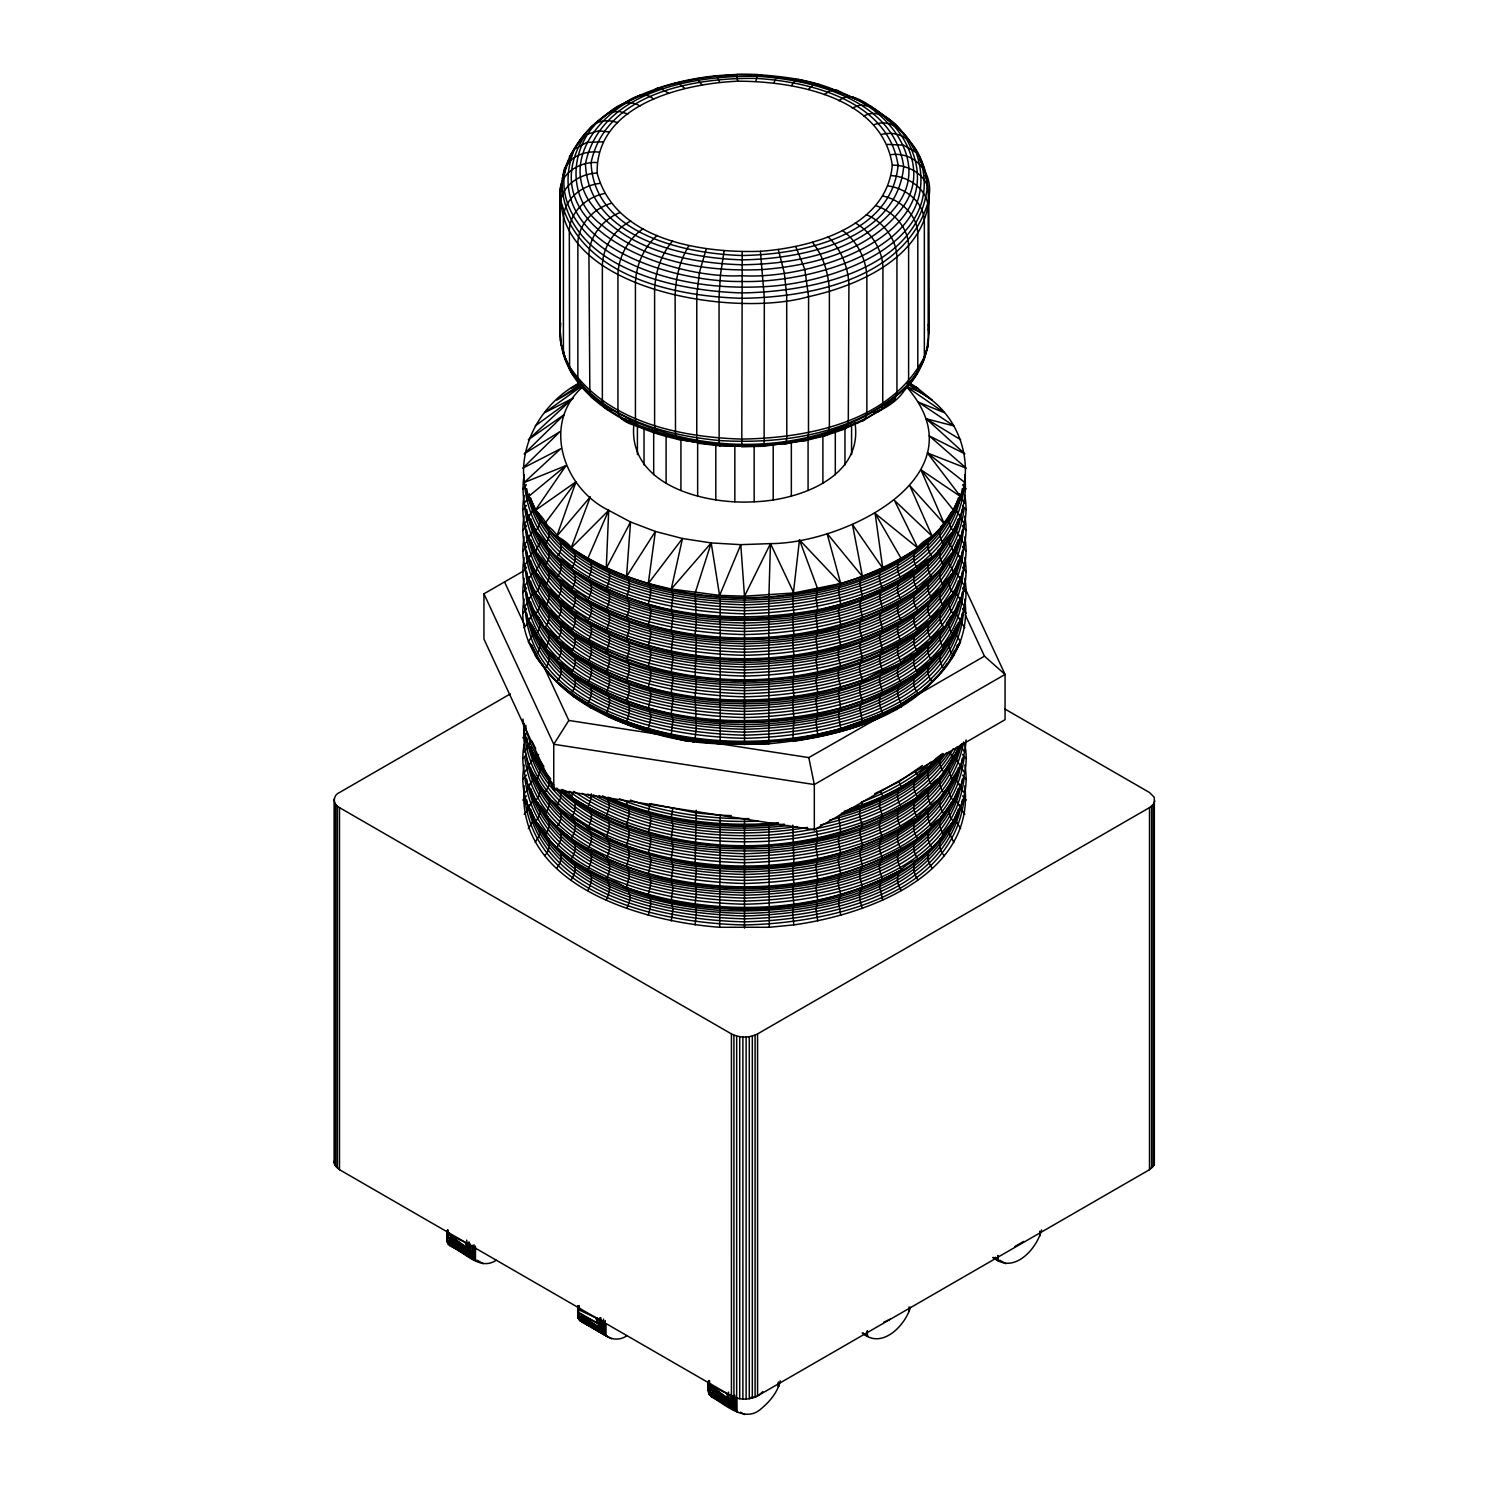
<?xml version="1.0" encoding="UTF-8"?>
<svg xmlns="http://www.w3.org/2000/svg" width="1489" height="1489" viewBox="0 0 1489 1489"><rect width="100%" height="100%" fill="white"/><g stroke="black" fill="none" stroke-linecap="round" stroke-linejoin="round"><path stroke-width="1.5" d="M1154.85 801.008L1153.193 804.581L1149.508 807.615L757.566 1033.906L757.566 1395.956C749.563 1400.144 739.437 1400.144 731.434 1395.956L339.492 1169.684L334.709 1164.901L334.15 1161.197M510.336 693.893L339.492 792.52C332.624 795.238 332.624 804.916 339.492 807.615L731.434 1033.906C739.437 1038.075 749.563 1038.075 757.566 1033.906M447.128 1231.068L447.128 1240.263L470.654 1254.315L476.257 1260.978L449.231 1245.102L447.351 1242.18L447.072 1230.789M447.519 1230.677L447.128 1240.263L470.226 1253.645L470.133 1244.395L470.133 1253.496L447.072 1239.853L447.091 1230.584M447.351 1242.18L447.37 1230.64L447.351 1242.18L471.287 1255.208L447.854 1243.241L476.257 1260.978L448.115 1243.762M472.422 1256.79L472.236 1245.251M473.483 1246.684L473.483 1258.149L447.928 1243.371L475.363 1260.197L475.363 1246.349L475.363 1260.197M577.769 1305.816L577.769 1315.606L600.793 1328.933L600.942 1319.812M604.292 1322.064L604.125 1333.586L578.104 1317.821L578.104 1306.262L578.104 1317.821L600.793 1328.933L600.793 1317.56M626.925 1335.614C615.962 1343.953 596.847 1336.582 603.064 1320.669M605.762 1335.354L579.165 1319.682L604.125 1333.586L604.143 1322.12M605.111 1321.059L605.092 1334.647L605.26 1320.985M780.236 1380.787C777.872 1391.843 770.148 1401.205 761.661 1408.315C745.207 1423.819 726.111 1404.983 711.426 1396.738L708.652 1393.034L708.671 1381.494L708.82 1388.418L731.527 1404.499L708.429 1391.135L708.429 1381.941M733.872 1396.049L733.705 1407.645L708.764 1393.257L708.392 1381.438M734.933 1397.501L734.784 1409.003L709.155 1394.095L733.705 1407.645L733.705 1396.086M734.784 1395.249L734.784 1409.003L709.211 1394.225L709.118 1380.582L709.211 1394.225L737.558 1411.833L730.95 1403.569L726.204 1392.941M447.072 1239.853L447.705 1229.765M578.439 1307.305L577.732 1315.271L579.891 1320.538L608.443 1337.457M732.03 1395.956L731.937 1405.169L708.373 1390.707L709.006 1380.619M603.51 1319.068L603.361 1332.655L578.104 1317.821L578.179 1306.523M710.532 1395.956L737.558 1411.833L709.397 1394.635L709.471 1380.694M469.724 1243.408L470.654 1254.315L470.729 1245.102M473.986 1244.711L473.874 1258.614L447.928 1243.371L472.72 1257.219L472.832 1245.902M603.231 1320.613L603.064 1332.227L600.309 1328.132L600.365 1318.845M604.608 1322.455L604.515 1334.051L579.165 1319.682M731.006 1394.281L730.95 1403.569L708.82 1388.418L729.182 1400.163L708.95 1387.748L728.605 1399.102L709.881 1385.44L726.278 1393.164M735.25 1397.892L735.157 1409.469L709.211 1394.225L736.664 1411.051L736.683 1036.028M601.388 1320.538L601.295 1329.751L578.104 1317.821M467.23 1243.464L467.174 1247.968L469.649 1252.714L447.519 1237.564L447.482 1230.603M600.309 1328.132L577.732 1315.271L577.732 1306.225L577.769 1315.606L600.309 1328.132L597.815 1323.386L597.871 1318.9M728.549 1392.085L728.475 1398.822L709.881 1385.44M734.133 1396.756L734.021 1408.073L709.155 1394.095M473.632 1246.647L473.483 1258.149L447.854 1243.241M466.708 1240.095L466.82 1247.038L466.895 1242.459M597.461 1322.474L597.536 1317.877M728.121 1397.892L728.047 1393.276M731.583 1395.249L731.434 1404.35L731.434 1033.906M468.849 1242.31L468.998 1251.467L469.147 1242.329M599.658 1326.885L599.806 1317.765M730.299 1402.322L730.187 1395.454M580.356 382.431C526.548 410.033 500.844 483.274 548.938 529.135C597.833 582.832 674.666 598.932 744.5 600.086C814.334 598.932 891.167 582.832 940.062 529.135C986.444 485.619 965.561 405.715 906.336 386.544C984.155 475.01 845.231 543.541 770.464 543.615L768.752 601.5L768.845 743.774L720.155 743.774C668.617 742.62 617.339 725.069 574.4 696.982C544.546 674.014 516.032 639.377 524.184 599.043M742.229 251.79L741.764 446.812L763.671 446.235L764.118 444.578L764.322 297.707L760.395 251.306C701.412 253.279 614.808 240.232 597.126 173.022C595.954 104.398 683.414 83.552 737.669 81.206C794.772 81.151 881.897 96.897 892.302 165.149C886.737 226.849 812.38 247.472 760.395 251.306M768.864 743.476C714.497 747.124 658.957 739.475 608.945 717.177L606.265 713.454C608.964 707.294 612.165 697.969 606.265 692.72C608.964 686.559 612.165 677.234 606.265 671.967C608.964 665.806 612.165 656.481 606.265 651.233C608.964 645.072 612.165 635.747 606.265 630.498C608.964 624.319 612.165 614.994 606.265 609.746C608.964 603.585 612.165 594.26 606.265 589.011C608.964 582.832 612.165 573.507 606.265 568.258L608.703 510.336C563.01 488.206 541.028 422.522 583.427 386.228M648.292 915.4C649.874 908.904 652.759 900.529 648.292 894.666C649.874 888.17 652.759 879.794 648.292 873.913C649.874 867.417 652.759 859.041 648.292 853.178C649.874 846.683 652.759 838.307 648.292 832.425C649.874 825.93 652.759 817.573 648.292 811.691L650.19 803.595L696.145 812.882L720.173 815.228L719.671 927.275C641.591 921.412 515.101 885.62 524.184 785.745M792.799 825.111L793.842 862.634L792.688 871.363L793.842 883.386L792.688 892.116L793.842 904.121L792.688 912.85L793.842 924.874C865.388 914.953 974.997 875.979 964.816 785.745M696.275 810.277L695.158 862.634L696.312 871.363L695.158 883.386L696.312 892.116L695.158 904.121L696.312 912.85L695.158 924.874M628.823 725.311L626.534 721.774C628.656 715.446 631.783 706.568 626.534 701.021C628.656 694.693 631.783 685.833 626.534 680.287C628.656 673.959 631.783 665.08 626.534 659.534C628.656 653.206 631.783 644.346 626.534 638.8C628.656 632.471 631.783 623.593 626.534 618.047C628.656 611.718 631.783 602.859 626.534 597.312C628.656 590.984 631.783 582.106 626.534 576.559L630.554 521.988L608.703 510.336L571.162 547.989C672.544 614.194 816.456 614.194 917.838 547.989L894.405 500.36L932.226 536.282C919.122 542.964 907.173 554.913 917.838 568.742C816.456 634.928 672.544 634.928 571.162 568.742C581.827 554.913 569.878 542.964 556.774 536.282L576.02 481.785L535.221 510.466C542.517 515.157 540.861 525.859 535.221 531.201C590.333 612.928 701.933 627.632 792.799 617.674C866.3 608.405 974.122 565.131 964.816 474.6M881.488 134.419C920.537 125.262 930.141 180.783 928.187 208.106L928.187 343.885C925.06 361.585 916.461 379.49 902.743 391.216L905.275 387.922M927.777 340.274L927.089 348.966L921.952 364.042L927.908 346.49L929.248 330.763L928.782 190.276M567.737 164.311L568.016 161.221M562.377 178.643C573.47 125.225 628.451 94.012 678.016 82.826L684.791 88.391M538.609 534.7C524.928 518.526 520.741 495.279 524.184 474.6M964.816 495.334C973.285 542.405 935.818 582.888 897.997 604.85C851.41 630.964 797.471 641.145 744.5 641.573C685.331 640.977 624.077 628.656 574.791 594.372C544.323 571.739 516.422 535.463 524.184 495.334M964.816 516.069C973.285 563.14 935.818 603.622 897.997 625.603C851.41 651.717 797.471 661.898 744.5 662.307C685.331 661.712 624.077 649.39 574.791 615.125C544.323 592.492 516.422 556.197 524.184 516.069M964.816 536.822C973.285 583.893 935.818 624.375 897.997 646.338C851.41 672.451 797.471 682.632 744.5 683.042C685.331 682.446 624.077 670.143 574.791 635.859C544.323 613.226 516.422 576.932 524.184 536.822M525.189 524.389C530.196 625.938 662.94 653.876 744.5 655.29C826.06 653.876 958.804 625.938 963.811 524.389M525.189 545.142C530.196 646.673 662.94 674.629 744.5 676.043C826.06 674.629 958.804 646.673 963.811 545.142M964.816 557.556C973.285 604.627 935.818 645.109 897.997 667.091C851.41 693.204 797.471 703.385 744.5 703.794C685.331 703.199 624.077 690.877 574.791 656.612C544.323 633.979 516.422 597.685 524.184 557.556M964.816 578.309C973.285 625.38 935.818 665.862 897.997 687.825C851.41 713.938 797.471 724.119 744.5 724.529C685.331 723.933 624.077 711.63 574.791 677.346C544.323 654.713 516.422 618.419 524.184 578.309M525.189 565.876C530.196 667.426 662.94 695.363 744.5 696.778C826.06 695.363 958.804 667.426 963.811 565.876M525.189 586.629C530.196 688.16 662.94 716.116 744.5 717.53C826.06 716.116 958.804 688.16 963.811 586.629M525.189 607.363C530.196 708.913 662.94 736.85 744.5 738.265C826.06 736.85 958.804 708.913 963.811 607.363M966.026 739.884C963.569 787.886 920.723 821.463 880.502 840.485C830.415 862.913 774.596 870.321 720.08 867.156C641.089 861.777 515.566 823.212 524.184 723.505M571.162 879.887C575.089 874.043 577.974 863.992 571.162 859.134C574.754 853.588 577.453 845.305 572.725 839.628C542.387 818.615 516.534 782.916 524.184 744.258M964.816 764.992C973.62 811.691 936.153 851.019 898.742 872.554C851.95 898.798 797.732 909.016 744.5 909.444C685.033 908.848 623.482 896.471 573.954 862.019C543.559 840.205 516.329 804.488 524.184 764.992M873.838 412.583C887.686 408.582 904.661 395.832 908.606 381.426L908.606 245.648C907.899 227.035 893.028 211.159 875.793 205.668M962.248 488.783C947.413 584.06 824.757 608.927 744.5 610.695C664.243 608.927 541.587 584.06 526.752 488.783M962.248 509.517C947.413 604.795 824.757 629.661 744.5 631.429C664.243 629.661 541.587 604.795 526.752 509.517M962.639 484.744L964.202 486.959C953.202 585.828 826.079 612.165 744.5 613.803C662.921 612.165 535.798 585.828 524.798 486.959L526.362 484.744M962.639 505.497L964.202 507.712C953.202 606.581 826.079 632.899 744.5 634.556C662.921 632.899 535.798 606.581 524.798 507.712L526.362 505.497M962.248 530.27C947.413 625.548 824.757 650.414 744.5 652.182C664.243 650.414 541.587 625.548 526.752 530.27M962.248 551.004C947.413 646.282 824.757 671.148 744.5 672.916C664.243 671.148 541.587 646.282 526.752 551.004M962.248 571.757C947.413 667.035 824.757 691.882 744.5 693.669C664.243 691.882 541.587 667.035 526.752 571.757M962.248 592.492C947.413 687.769 824.757 712.635 744.5 714.404C664.243 712.635 541.587 687.769 526.752 592.492M962.248 613.245C947.413 708.522 824.757 733.37 744.5 735.157C664.243 733.37 541.587 708.522 526.752 613.245M545.29 626.981C551.488 632.713 550.055 642.429 544.732 648.18C554.988 655.402 567.979 669.231 556.774 681.478C626.832 742.49 728.419 751.815 816.716 735.882C882.121 722.537 975.258 679.784 964.816 599.043M961.652 743.737C939.633 834.92 824.757 857.441 744.5 859.618C664.243 857.832 541.587 832.984 526.752 737.706M963.606 741.969C946.557 836.446 825.055 860.884 744.5 862.727C662.921 861.089 535.798 834.752 524.798 735.882L526.362 733.668M962.248 758.441C947.413 853.718 824.757 878.584 744.5 880.353C664.243 878.584 541.587 853.718 526.752 758.441M962.639 754.42L964.202 756.617C953.202 855.505 826.079 881.823 744.5 883.48C662.921 881.823 535.798 855.505 524.798 756.617L526.362 754.42M962.248 779.175C947.413 874.471 824.757 899.319 744.5 901.087C664.243 899.319 541.587 874.471 526.752 779.175M962.639 775.155L964.202 777.37C953.202 876.239 826.079 902.576 744.5 904.214C662.921 902.576 535.798 876.239 524.798 777.37L526.362 775.155M962.248 799.928C947.413 895.205 824.757 920.072 744.5 921.84C664.243 920.072 541.587 895.205 526.752 799.928M917.838 879.887C913.911 874.043 911.026 863.992 917.838 859.134C914.246 853.588 911.547 845.305 916.275 839.628C946.613 818.615 972.466 782.916 964.816 744.258M962.639 795.889L964.202 798.104C953.202 896.992 826.079 923.31 744.5 924.948C662.921 923.31 535.798 896.992 524.798 798.104L526.362 795.889M946.855 664.038C912.943 714.552 849.884 732.681 792.874 741.41L793.842 717.437L792.688 702.864L793.842 696.684L792.688 682.111L793.842 675.95L792.688 661.377L793.842 655.216L792.688 640.642L793.842 634.463L792.688 619.889L793.842 613.729L792.688 599.155L799.463 539.856L840.708 583.502C868.031 575.685 894.554 564.461 917.838 547.989L875.141 513.444L882.735 568.258C876.835 573.507 880.036 582.832 882.735 589.011L879.496 595.749L882.735 609.746L879.496 616.502L882.735 630.498L879.496 637.236L882.735 651.233L880.502 653.783L879.496 660.539L882.735 671.967L879.831 676.453L879.496 681.273L882.735 692.72C876.835 697.969 880.036 707.294 882.735 713.454L880.148 716.86L808.788 757.585L719.075 743.7L720.136 743.476L720.248 728.512L720.192 599.285L711.202 542.927L682.483 538.497L655.365 531.443L630.554 521.988L606.265 568.258L587.727 558.691L571.162 547.989L590.351 496.823L556.774 536.282C606.786 582.646 678.146 597.312 744.5 598.299C816.214 597.257 895.094 579.966 944.268 523.719L920.891 469.742L960.666 496.656L927.424 452.991L966.212 468.179L929.229 435.868L964.816 453.847L926.232 418.781L953.779 425.91L918.545 402.198L944.268 412.639L906.336 386.544M672.712 808.974L671.278 817.182L672.991 826.004L671.278 837.916L672.991 846.738L671.278 858.669L672.991 867.491L671.278 879.403L672.991 888.226L671.278 900.156L672.991 908.979L671.278 920.891M650.172 732.123L648.292 728.717C649.874 722.221 652.759 713.845 648.292 707.964C649.874 701.468 652.759 693.111 648.292 687.229C649.874 680.734 652.759 672.358 648.292 666.476C649.874 659.999 652.759 651.624 648.292 645.742C649.874 639.246 652.759 630.871 648.292 624.989C649.874 618.512 652.759 610.136 648.292 604.255C649.874 597.759 652.759 589.383 648.292 583.502L655.365 531.443L626.534 576.559L606.265 568.258M755.872 81.374L757.547 74.636C785.634 76.646 814.93 80.276 840.373 92.504L836.111 91.145M598.801 152.083C586.759 150.873 573.358 154.93 566.36 165.335C554.448 205.556 587.169 241.907 620.69 258.956C664.485 281.924 714.981 289.294 763.95 286.67C830.118 283.859 950.54 243.824 919.085 155.936M560.757 323.132C553.499 387.922 623.649 428.236 678.575 439.385L697.596 442.401M816.307 737.52L817.722 734.207L840.708 728.717L882.735 713.454M910.486 1307.286C904.94 1326.01 881.488 1350.002 862.168 1332.916M1041.537 1229.933C1037.107 1248.452 1014.53 1273.746 994.82 1258.652M524.184 503.263L527.739 498.852L529.339 493.827M526.175 525.822L524.184 523.998L527.739 519.587L529.339 514.561M526.175 546.575L524.184 544.751L527.739 540.339L529.339 535.314M526.175 567.309L524.184 565.485L527.739 561.074L529.339 556.048M526.175 588.062L524.184 586.219L527.739 581.827L529.339 576.801M526.175 608.796L524.184 606.972L527.739 602.561L529.339 597.536M524.184 627.707L527.739 623.314L529.339 618.289M524.184 793.656L527.739 789.263L529.339 784.238M524.184 814.409L527.739 809.997L529.339 804.972M920.891 469.742L953.779 510.466C946.483 515.157 948.139 525.859 953.779 531.201L950.391 534.7M951.303 553.778L948.865 562.6L953.779 572.688C946.483 577.378 948.139 588.099 953.779 593.422C946.483 598.131 948.139 608.833 953.779 614.175C946.483 618.866 948.139 629.586 953.779 634.91C946.483 639.6 948.139 650.321 953.779 655.663L949.703 660.502L954.691 650.47M951.303 823.436L948.865 832.258L953.779 842.346M724.082 250.99L720.471 274.758L719.038 297.297L719.131 442.587L719.894 445.844L741.838 446.216L719.578 445.285M672.73 738.321L671.278 734.207L672.991 719.727L671.278 713.454L672.991 698.974L671.278 692.72L672.991 678.24L671.278 671.967L672.991 657.505L671.278 651.233L672.991 636.752L671.278 630.498L672.991 616.018L671.278 609.746L672.991 595.265L671.278 589.011L682.483 538.497L648.292 583.502L626.534 576.559M838.828 732.123L840.708 728.717L838.437 714.366L840.708 707.964C868.031 700.146 894.554 688.923 917.838 672.451C907.173 658.641 919.122 646.673 932.226 639.991C921.319 627.949 933.305 613.487 944.268 606.693C933.901 596.27 943.393 582.311 951.88 574.27M778.244 822.691L769.329 823.566L768.92 825.669L769.329 927.275L793.842 924.874M860.177 725.311L862.466 721.774L859.693 707.573L862.466 701.021C860.456 695.828 859.041 690.152 859.991 684.586C873.838 669.045 902.334 667.817 917.838 651.698C907.173 637.888 919.122 625.938 932.226 619.256C921.319 607.196 933.305 592.734 944.268 585.959C933.268 574.754 944.584 559.883 953.779 551.935L948.865 541.866L951.303 533.025M958.507 497.773C929.266 582.05 822.989 602.654 744.5 604.832C666.011 602.654 559.734 582.05 530.493 497.773M959.661 493.827L960.2 496.377C933.715 583.93 824.106 605.52 744.5 607.68C664.894 605.52 555.285 583.93 528.8 496.377M958.507 518.526C929.266 602.784 822.989 623.407 744.5 625.585C666.011 623.407 559.734 602.784 530.493 518.526M959.661 514.561L960.2 517.13C933.715 604.664 824.106 626.273 744.5 628.414C664.894 626.273 555.285 604.664 528.8 517.13M958.507 539.26C929.266 623.537 822.989 644.141 744.5 646.319C666.011 644.141 559.734 623.537 530.493 539.26M959.661 535.314L960.2 537.864C933.715 625.417 824.106 647.008 744.5 649.148C664.894 647.008 555.285 625.417 528.8 537.864M958.507 560.013C929.266 644.272 822.989 664.894 744.5 667.072C666.011 664.894 559.734 644.272 530.493 560.013M959.661 556.048L960.2 558.617C933.715 646.152 824.106 667.761 744.5 669.901C664.894 667.761 555.285 646.152 528.8 558.617M958.507 580.747C929.266 665.006 822.989 685.629 744.5 687.806C666.011 685.629 559.734 665.006 530.493 580.747M959.661 576.801L960.2 579.351C933.715 666.904 824.106 688.495 744.5 690.635C664.894 688.495 555.285 666.904 528.8 579.351M958.507 601.5C929.266 685.759 822.989 706.382 744.5 708.559C666.011 706.382 559.734 685.759 530.493 601.5M959.661 597.536L960.2 600.104C933.715 687.639 824.106 709.248 744.5 711.388C664.894 709.248 555.285 687.639 528.8 600.104M958.507 622.234C929.266 706.493 822.989 727.116 744.5 729.294C666.011 727.116 559.734 706.493 530.493 622.234M959.661 618.289L960.2 620.839C933.715 708.392 824.106 729.982 744.5 732.123C664.894 729.982 555.285 708.392 528.8 620.839M958.507 746.696C929.266 830.955 822.989 851.578 744.5 853.755C666.011 851.578 559.734 830.955 530.493 746.696M958.507 767.431C929.266 851.708 822.989 872.331 744.5 874.508C666.011 872.331 559.734 851.708 530.493 767.431M958.507 788.184C929.266 872.442 822.989 893.065 744.5 895.243C666.011 893.065 559.734 872.442 530.493 788.184M959.661 784.238L960.2 786.788C933.715 874.322 824.106 895.931 744.5 898.072C664.894 895.931 555.285 874.322 528.8 786.788M958.507 808.918C929.266 893.195 822.989 913.799 744.5 915.977C666.011 913.799 559.734 893.195 530.493 808.918M959.661 804.972L960.2 807.522C933.715 895.075 824.106 916.684 744.5 918.825C664.894 916.684 555.285 895.075 528.8 807.522M596.847 162.524C579.835 161.556 560.143 173.133 559.938 191.709L559.938 327.487L561.39 345.727M928.187 343.885L924.073 359.407L913.743 378.243L915.884 374.148M750.419 1397.631L756.486 1396.533L1149.508 1169.684L1154.291 1164.901L1154.291 797.304L1149.508 792.52L1004.796 708.969M634.072 422.69C626.18 485.488 705.637 504.901 754.16 501.774C797.974 500.397 863.62 477.69 854.928 422.69M537.697 533.025L540.135 541.866L535.221 551.935C544.416 559.883 555.732 574.754 544.732 585.959C555.695 592.734 567.681 607.196 556.774 619.256C569.878 625.938 581.827 637.888 571.162 651.698C655.904 707.703 767.896 711.872 862.466 680.287C860.344 673.959 857.217 665.08 862.466 659.534L859.693 645.351L862.466 638.8C860.344 632.471 857.217 623.593 862.466 618.047L859.693 603.864L862.466 597.312L859.693 583.13L862.466 576.559L827.046 533.434L840.708 583.502L793.842 592.976L770.464 543.615L740.778 544.658L711.202 542.927L695.158 592.976L696.312 622.439L695.158 634.463L696.312 640.642L695.158 675.95L696.312 682.111L695.158 696.684L696.312 726.167L695.158 738.172L696.089 741.113L720.155 743.774M626.534 908.458C641.554 880.725 602.877 882.214 587.727 869.837C591.04 863.843 594.148 854.128 587.727 849.102C597.685 833.524 586.554 823.715 571.162 817.647C579.258 807.652 574.345 793.693 562.042 789.449M757.938 821.128C713.789 822.914 669.231 816.754 627.502 802.106L626.534 804.749L629.009 809.048L629.307 813.85L626.534 825.483L628.451 827.903L629.307 834.603L626.534 846.236L629.009 850.535L629.307 855.337L626.534 866.97L628.451 869.39L629.307 876.09L626.534 887.723C715.316 917.745 817.945 914.693 901.273 869.837C897.96 863.843 894.852 854.128 901.273 849.102C891.315 833.524 902.446 823.715 917.838 817.647C907.173 803.837 919.122 791.869 932.226 785.206C922.826 774.894 930.402 761.065 940.955 754.904M719.894 445.844L721.085 444.187M773.889 82.826L776.16 77.837L779.082 76.888M602.971 141.846L586.908 142.348L574.345 149.309C537.343 243.433 672.656 282.724 741.764 281.477C810.723 283.487 948.363 247.546 916.144 152.343L903.488 145.159L887.276 144.377M706.251 248.886L699.476 272.301L696.796 294.692L696.759 437.915L698.397 443.313L720.248 445.844M470.226 1253.645L447.519 1237.564L467.881 1249.308L447.649 1236.894L449.231 1233.041M648.292 583.502L671.278 589.011L719.671 595.377L740.778 544.658L744.5 596.196L744.5 744.556M728.605 1399.102L708.969 1387.599L710.532 1383.895M928.578 685.815L932.226 681.478C921.021 669.231 934.012 655.402 944.268 648.18C938.945 642.429 937.512 632.713 943.71 626.981M608.703 510.336L587.727 558.691C594.148 563.717 591.04 573.433 587.727 579.444C594.148 584.451 591.04 594.185 587.727 600.179C688.29 654.155 821.686 652.908 917.838 589.476C907.173 575.666 919.122 563.698 932.226 557.035C927.703 551.358 925.153 541.028 932.226 536.282L909.798 485.675L944.268 523.719C937.028 528.409 939.15 538.962 944.268 544.471C895.094 600.7 816.214 618.009 744.5 619.033C672.786 618.009 593.906 600.7 544.732 544.471C555.099 534.048 545.607 520.07 537.12 512.03M606.265 900.156C608.964 893.996 612.165 884.652 606.265 879.403C615.013 861.963 606.097 854.854 587.727 849.102M940.527 673.158L952.178 656.928L960.666 641.871L956.124 634.686L956.124 627.092L949.386 640.605M951.88 532.783C943.393 540.823 933.901 554.783 944.268 565.206C935.148 579.37 902.371 589.439 917.838 610.229C911.026 615.069 913.911 625.138 917.838 630.964C816.456 697.168 672.544 697.168 571.162 630.964C581.827 617.153 569.878 605.185 556.774 598.522C567.979 586.257 554.988 572.427 544.732 565.206C555.099 554.783 545.607 540.823 537.12 532.783M951.88 595.004C943.393 603.045 933.901 617.023 944.268 627.427C895.094 683.674 816.214 700.984 744.5 702.008C672.786 700.984 593.906 683.674 544.732 627.427C555.732 616.241 544.416 601.37 535.221 593.422C540.861 588.099 542.517 577.378 535.221 572.688L540.135 562.6L537.697 553.778M955.603 608.815L956.124 613.952L960.666 621.118C955.603 636.138 929.564 651.977 944.268 668.915L929.62 683.898M941.029 755.165C937.809 760.879 940.303 767.97 944.268 772.642C895.094 828.87 816.214 846.18 744.5 847.204C680.119 846.329 611.811 832.407 561.558 789.71M941.029 775.918C937.809 781.632 940.303 788.705 944.268 793.376L942.444 794.828M941.029 796.652C937.809 802.366 940.303 809.458 944.268 814.129C937.028 818.82 939.15 829.373 944.268 834.864L939.466 839.442M955.603 754.011L956.124 759.148L960.666 766.332C954.244 775.415 942.574 790.324 953.779 800.859C946.483 805.549 948.139 816.27 953.779 821.612C944.584 829.541 933.268 844.412 944.268 855.617M719.671 595.377L744.5 596.196L770.464 543.615M579.891 1308.459L578.328 1312.181L597.815 1323.386L595.563 1317.523M949.386 516.143L951.303 512.29M958.693 498.368C923.906 579.277 824.068 600.737 744.5 602.282C664.932 600.737 565.094 579.277 530.307 498.368M958.693 519.103C923.906 600.03 824.068 621.471 744.5 623.016C664.932 621.471 565.094 600.03 530.307 519.103M954.803 547.654L958.693 539.856M954.635 548.492C915.865 622.811 821.407 642.038 744.5 643.769C667.593 642.038 573.135 622.811 534.365 548.492M949.386 578.383L951.303 574.512M954.635 569.245C915.865 643.564 821.407 662.773 744.5 664.503C667.593 662.773 573.135 643.564 534.365 569.245M949.386 599.118L951.303 595.265M954.635 589.979C915.865 664.299 821.407 683.507 744.5 685.256C667.593 683.507 573.135 664.299 534.365 589.979M949.386 619.871L951.303 615.999M954.635 610.732C915.865 685.052 821.407 704.26 744.5 705.991C667.593 704.26 573.135 685.052 534.365 610.732M953.295 632.583L957.166 624.84M954.635 631.466C915.865 705.786 821.407 724.994 744.5 726.744C667.593 724.994 573.135 705.786 534.365 631.466M950.875 658.436L959.009 643.229M953.295 748.706C921.542 805.009 853.271 826.618 793.041 835.701C718.219 844.524 637.348 834.752 573.954 791.441L571.162 796.913C672.544 863.117 816.456 863.117 917.838 796.913C907.173 783.102 919.122 771.134 932.226 764.453L930.681 762.163C910.654 780.087 886.569 792.762 861.498 802.106L862.466 804.749C857.217 810.277 860.344 819.155 862.466 825.483L859.693 832.035L862.466 846.236L859.693 852.788L862.466 866.97L860.549 869.39L859.693 876.09L862.466 887.723C857.217 893.251 860.344 902.129 862.466 908.458M956.738 747.273C921.542 814.018 838.847 835.18 769.106 841.192C699.942 844.71 626.05 833.263 569.17 791.329M954.207 755.426C919.42 821.351 837.711 842.271 768.808 848.209C696.238 851.838 617.432 838.958 560.702 790.343L560.702 797.936L556.774 805.94C656.854 885.527 811.821 886.216 917.838 817.647M954.635 755.928C920.742 823.138 838.065 844.468 768.752 850.405C694.637 853.886 612.537 840.894 556.756 788.09M954.207 776.16C914.414 849.121 821.035 867.994 744.5 869.744C667.965 867.994 574.586 849.121 534.793 776.16M954.635 776.681C915.865 851.001 821.407 870.209 744.5 871.94C667.593 870.209 573.135 851.001 534.365 776.681M951.303 802.701C908.513 870.786 819.527 888.84 744.5 890.478C669.473 888.84 580.487 870.786 537.697 802.701M958.693 788.761C923.906 869.688 824.068 891.129 744.5 892.693C664.932 891.129 565.094 869.688 530.307 788.761M958.693 809.513C923.906 890.422 824.068 911.882 744.5 913.427C664.932 911.882 565.094 890.422 530.307 809.513M855.263 222.978C871.065 231.781 882.214 249.128 882.94 267.276L882.735 405.566L881.079 409.643L860.735 421.406L865.221 418.8L866.859 412.341L866.859 276.563C866.114 258.658 856.975 240.902 842.383 230.404M896.862 709.62L900.082 704.8L917.838 693.185C907.173 679.375 919.122 667.426 932.226 660.744C921.319 648.683 933.305 634.221 944.268 627.427M917.838 610.229C821.686 673.661 688.29 674.908 587.727 620.932C597.573 605.167 586.927 596.196 571.162 589.476C581.827 575.666 569.878 563.698 556.774 557.035C567.756 544.862 555.565 530.884 544.732 523.719L576.02 481.785M587.727 890.59C591.04 884.596 594.148 874.862 587.727 869.837M918.006 370.054L920.146 365.959M566.36 165.335L564.163 169.504L559.938 191.709L560.292 340.609L565.857 360.878L563.27 350.176M768.845 743.774C826.525 738.172 888.617 724.529 930.811 682.558M884.317 406.423L894.889 399.424L896.936 392.687L896.936 256.908C896.21 238.519 883.107 221.805 866.449 214.695M956.627 646.598L957.669 644.83M572.725 611.458L571.162 610.229C581.827 596.4 569.878 584.451 556.774 577.769C561.297 572.111 563.847 561.781 556.774 557.035M917.838 672.451C816.456 738.656 672.544 738.656 571.162 672.451C581.827 658.641 569.878 646.673 556.774 639.991C567.681 627.949 555.695 613.487 544.732 606.693C555.099 596.27 545.607 582.311 537.12 574.27M608.945 717.177L590.761 707.796L588.918 704.8L571.162 693.185C581.827 679.375 569.878 667.426 556.774 660.744C567.681 648.683 555.695 634.221 544.732 627.427M538.609 754.514L535.221 759.371L550.762 778.915M688.998 245.555C679.71 260.389 675.69 278.145 675.113 295.492L675.522 435.83L677.588 439.292L699.83 442.847M537.38 657.412L544.806 668.654L568.835 720.453L553.759 744.258L553.759 789.505L814.315 829.82L1005.056 719.69L1005.056 674.443L965.3 588.769M569.319 156.848L581.938 137.453M791.478 85.543L795.107 80.778L798.383 79.42L819.62 84.724L821.258 86.362M572.725 860.381L556.774 847.427C561.297 841.769 563.847 831.439 556.774 826.693C563.828 818.764 561.911 806.424 552.512 801.063M556.774 868.18C561.297 862.503 563.847 852.173 556.774 847.427M535.221 510.466L566.025 465.61L524.184 482.51L560.664 448.729L522.788 468.179L560.069 431.568L524.184 453.847L564.257 414.575L528.334 439.702L573.097 398.177L544.732 412.639L580.952 386.712M763.671 446.235L806.293 440.446L826.358 435.328L828.256 433.429L829.392 427.157L829.392 291.379C828.74 273.92 823.436 256.015 812.417 242.26M526.362 526.231L522.788 530.4M526.362 546.984L522.788 551.153M526.362 567.718L522.788 571.888M526.362 588.471L522.788 592.641M526.362 609.206L522.788 613.375M941.029 526.994L951.88 512.03M946.39 623.258L951.88 615.757M943.561 754.141C916.349 790.361 872.293 809.476 829.466 820.216M946.222 752.987C917.522 794.14 867.826 814.241 820.495 824.925M943.71 772.195L960.666 745.58L953.779 759.371L942.444 774.094M943.71 792.93L953.779 780.124C948.139 774.783 946.483 764.062 953.779 759.371L949.386 751.908C909.853 810.016 835.18 829.559 768.808 835.05C704.595 838.4 636.976 828.461 581.994 793.321M941.029 817.405L951.88 802.441M949.386 827.288C898.798 898.332 801.789 913.93 720.192 910.43C652.889 904.698 575.201 884.801 537.697 823.436M544.732 855.617C555.732 844.412 544.416 829.541 535.221 821.612C540.861 816.27 542.517 805.549 535.221 800.859C546.426 790.324 534.756 775.415 528.334 766.332L532.876 759.148L533.397 754.011M907.806 384.609L917.522 371.971L917.801 369.402L917.801 233.624C917.15 214.881 900.677 199.954 883.145 196.064M904.772 389.969L916.74 374.335M937.977 778.766C928.038 784.312 924.371 797.248 932.226 805.94C919.122 812.622 907.173 824.59 917.838 838.4C816.419 904.586 672.581 904.586 571.162 838.4C575.089 832.574 577.974 822.505 571.162 817.647M936.488 801.063C927.089 806.424 925.172 818.764 932.226 826.693L916.275 839.628M930.532 828.033C880.781 873.559 810.09 887.63 744.5 888.691C675.001 887.518 598.652 871.754 549.441 818.95M950.391 555.434L951.88 553.517M950.391 825.092L951.88 823.175M941.029 547.747L944.268 544.471M941.029 568.482L944.268 565.206M941.029 589.235L942.444 587.411M941.029 609.969L942.444 608.145M941.029 630.703L942.444 628.898M941.029 651.456L944.268 648.18M941.029 838.139L942.444 836.315M535.221 842.346L539.614 834.882L539.614 827.288M574.345 149.309C504.808 280.546 722.426 321.494 808.583 296.683C860.139 285.404 926.586 255.736 929.248 194.985C932.468 171.7 914.339 151.543 890.887 154.67M783.307 442.512L784.684 444.113L826.358 435.328L845.194 428.832L848.283 425.035L848.916 284.641C848.209 266.978 841.043 249.035 828.033 236.863M672.581 241.013C661.004 254.396 655.272 272.319 654.602 289.815L654.602 425.593L655.793 431.884L659.087 434.006C648.478 425.612 619.033 427.659 617.935 410.126L617.935 274.348C618.679 256.387 628.321 238.705 643.248 228.636M671.278 589.011L711.202 542.927M941.495 671.502L942.742 670.087M528.334 517.409L532.876 510.243L533.397 505.087M528.334 538.143L532.876 530.977L533.397 525.84M528.334 558.896L532.876 551.73L533.397 546.575M528.334 579.63L532.876 572.465L533.397 567.328M528.334 600.383L532.876 593.199L533.397 588.062M528.334 787.067L532.876 779.901L533.397 774.745M528.334 807.82L532.876 800.635L533.397 795.498M528.334 828.554L532.876 821.388L533.397 816.233M584.526 136.392L577.136 144.638C588.099 126.081 606.414 113.667 624.617 103.02C633.234 97.492 644.588 90.55 653.615 99.167M808.341 89.489L813.273 85.022L819.62 84.724M881.079 409.643L862.485 421.033M546.556 794.828L544.732 793.376L548.938 785.634L548.938 778.04L535.221 759.371L528.334 745.58L524.184 731.434L526.175 729.349L525.785 725.292M524.184 752.168L528.8 745.3C555.285 832.854 664.894 854.444 744.5 856.584C824.106 854.444 933.715 832.854 960.2 745.3L964.816 752.168M524.184 772.921L528.8 766.035C555.285 853.588 664.894 875.197 744.5 877.337C824.106 875.197 933.715 853.588 960.2 766.035L964.816 772.921M840.708 583.502L838.437 589.905L840.708 604.255L838.437 610.639L840.708 624.989L838.679 629.158L838.437 633.942L840.708 645.742C836.241 651.624 839.126 659.999 840.708 666.476C836.241 672.358 839.126 680.734 840.708 687.229L838.437 693.613L840.708 707.964C751.405 730.857 649.353 724.734 571.162 672.451M937.977 550.595L942.444 545.923M942.444 566.658C887.686 628.079 798.513 642.559 720.08 638.986C656.258 634.128 588.006 615.311 544.732 565.206M944.268 585.959C895.094 642.187 816.214 659.497 744.5 660.52C672.786 659.497 593.906 642.187 544.732 585.959M944.268 606.693C895.094 662.94 816.214 680.231 744.5 681.273C672.786 680.231 593.906 662.94 544.732 606.693M942.444 649.632C887.686 711.035 798.513 725.534 720.08 721.96C656.258 717.102 588.006 698.285 544.732 648.18M939.559 818.95C928.894 824.645 923.701 837.953 932.226 847.427L916.275 860.381M522.788 488.932L524.798 486.959M522.788 509.666L524.798 507.712M522.788 737.837L524.798 735.882M522.788 758.59L524.798 756.617M522.788 779.324L524.798 777.37M522.788 800.077L524.798 798.104M762.815 1391.657L758.646 1395.286M908.364 383.957C859.749 433.131 785.336 444.615 719.019 440.521C663.759 435.067 601.686 417.962 569.58 368.881L569.319 230.534C569.952 211.773 586.778 197.088 604.348 193.589M907.62 386.284C825.483 462.39 677.141 462.13 589.867 394.771L588.918 254.172C589.644 235.727 603.194 219.199 620.038 212.499M962.825 525.822L964.816 523.998L960.2 517.13M962.825 546.575L964.816 544.751L960.2 537.864M962.825 567.309L964.816 565.485L960.2 558.617M962.825 588.062L964.816 586.219L960.2 579.351M962.825 608.796L964.816 606.972L960.2 600.104M657.245 235.355C643.806 247.118 636.157 265.023 635.431 282.742L635.431 418.521C635.04 422.597 637.608 428.609 642.615 427.027M1023.669 1241.417L1014.735 1246.572M914.6 696.982L928.727 685.48L914.6 696.982L898.351 707.48L880.148 716.86M594.111 125.392L589.383 129.375C595.432 120.2 608.07 119.12 617.637 122.656M598.82 121.428C609.671 111.843 624.58 95.873 639.991 106.11M528.334 496.656L566.025 465.61M635.245 97.995L640.27 95.035M916.275 611.458L932.226 598.522C927.703 592.845 925.153 582.515 932.226 577.769C927.703 572.111 925.153 561.781 932.226 557.035M874.694 793.711L898.947 781.818L922.361 765.514M917.838 568.742C902.446 574.81 891.315 584.619 901.273 600.179C894.852 605.204 897.96 614.92 901.273 620.932C894.852 625.938 897.96 635.673 901.273 641.666C894.852 646.691 897.96 656.407 901.273 662.419C800.71 716.377 667.295 715.148 571.162 651.698M901.273 869.837C800.71 923.813 667.314 922.566 571.162 859.134M930.532 599.862L932.226 598.522M930.532 620.597L932.226 619.256M930.532 641.331L932.226 639.991M930.532 765.793L932.226 764.453M930.532 786.546L932.226 785.206M930.532 807.28L932.226 805.94M932.226 847.427C925.153 852.173 927.703 862.503 932.226 868.18M916.275 590.705L917.838 589.476M917.838 651.698C902.371 658.827 891.26 667.109 901.273 683.153C894.852 688.179 897.96 697.894 901.273 703.888C800.468 757.603 667.537 756.338 571.162 693.185M915.27 771.283L917.838 776.16C895.708 792.297 870.358 803.557 844.133 811.226M824.236 94.607L830.397 90.531L838.326 90.736M917.838 693.185L900.082 704.8M876.016 412.583L879.348 410.126M877.989 412.081L894.889 399.424M535.221 425.91L573.097 398.177M890.478 1318.993L883.74 1322.213M579.333 385.111L556.774 400.076L582.441 385.13M917.838 630.964C815.879 696.052 673.121 696.052 571.162 630.964M917.838 776.16C896.992 790.715 873.745 801.678 849.4 808.899M917.838 796.913C815.879 861.982 673.121 861.982 571.162 796.913M917.838 859.134C902.073 865.854 891.427 874.825 901.273 890.59M571.162 388.368L580.747 382.636M838.921 100.805C849.307 91.685 861.908 100.563 871.233 106.501C882.809 115.23 897.309 122.656 904.326 135.908M553.759 789.505L483.944 639.079L483.944 593.813L524.091 570.641M918.787 694.079L984.452 656.165L1005.056 674.443L814.315 784.554L553.759 744.258L483.944 593.813M630.778 220.986C614.734 229.362 603.082 246.56 602.356 264.781L602.356 400.56L603.213 405.306L607.438 409.68L589.867 394.771M901.273 600.179C805.53 650.6 683.47 650.6 587.727 600.179M901.273 620.932C805.53 671.334 683.47 671.334 587.727 620.932M901.273 849.102C811.505 896.899 699.272 898.276 606.265 858.669C615.013 841.229 606.097 834.101 587.727 828.349C591.04 822.356 594.148 812.64 587.727 807.615L591.003 799.146L591.394 793.842M618.847 106.352L629.084 101.122M643.304 94.812C603.082 109.628 561.986 156.55 588.453 199.954C621.527 249.259 686.187 263.125 741.969 264.763C798.513 264.13 863.527 251.027 898.872 202.709C927.517 161.147 889.696 112.103 849.642 96.636M496.265 1260.197C479.756 1271.457 464.419 1251.635 450.125 1245.884L449.231 1245.102M852.192 108.008L860.512 104.975L871.233 106.501M865.221 418.8C788.891 454.703 695.214 454.406 619.629 416.622M842.048 428.795L858.837 422.262M863.992 420.159L843.705 429.074M639.246 96.394L660.018 88.205L668.635 93.23M657.487 88.223L655.216 89.117C687.955 77.558 722.928 73.333 757.547 74.636L736.664 74.45L737.669 81.206M860.251 725.013L874.471 719.652M611.179 203.323C593.85 208.404 578.551 224.057 577.862 242.707L577.862 378.485L578.867 383.362L583.818 388.387M840.019 429.502L823.808 435.086L846.478 428.05M863.806 116.086C877.821 108.418 890.59 119.027 899.747 128.966C914.302 145.345 928.168 165.986 927.498 188.805M841.285 813.31C879.348 802.348 916.61 783.977 942.76 753.471C917.392 786.397 877.635 804.376 838.679 815.842L840.708 832.425L839.145 834.733L838.437 841.378L840.708 853.178L838.679 857.329L838.437 862.112L840.708 873.913C836.241 879.794 839.126 888.17 840.708 894.666L838.437 901.05L840.708 915.4M655.439 90.196L661.916 88.26M692.85 742.08L696.089 741.113L686.969 741.224L650.097 731.825M808.695 438.957L815.172 437.301M827.4 434.639L785.82 443.517L741.727 446.272M873.634 124.927C890.869 117.538 904.772 131.907 912.664 145.959M701.859 84.743L697.02 78.768L674.238 83.44L678.016 82.826M599.639 183.426C582.05 185.399 563.977 199.042 563.419 217.841L563.419 353.619L571.664 373.404L575.573 376.643M784.014 443.592L795.331 441.619M799.854 440.837L806.293 440.446L808.49 434.918L808.583 296.683L804.823 269.49L795.759 246.504M796.931 826.618C728.177 835.98 655.048 828.293 593.404 794.884M807.522 827.419C733.593 839.777 653.429 832.239 587.801 794.084M898.351 707.48L901.124 707.089M719.578 82.342L716.749 76.088L694.321 79.14L697.02 78.768M597.126 173.022C581.194 173.655 564.219 183.668 560.739 200.103C580.245 276.098 673.493 296.348 741.671 298.303C810.928 297.409 904.251 278.704 927.74 203.36C924.241 186.888 907.452 176.595 891.446 175.646M765.16 445.453L775.639 444.411M793.842 592.976L744.5 596.196M777.928 823.491C720.229 828.629 660.688 821.128 607.512 797.49L609.504 805.735L606.265 817.182L608.498 819.732L609.504 826.488L606.265 837.916C699.272 877.542 811.505 876.146 901.273 828.349C897.96 822.356 894.852 812.64 901.273 807.615C897.96 801.622 894.852 791.887 901.273 786.862L898.947 781.818M784.275 824.18C722.742 830.527 658.399 823.175 602.412 795.852M788.444 825.539C724.38 832.705 656.947 825.39 599.081 795.703M736.906 74.822L715.167 76.311L716.749 76.088M626.273 419.191L624.263 419.302L640.884 427.269M784.684 444.113L786.229 442.401L786.806 436.24L786.695 295.492L784.331 273.045L778.338 249.538M630.443 800.114C668.412 813.348 708.801 819.099 748.948 818.615M769.329 823.566C714.646 826.674 658.641 819.508 608.294 797.266M719.671 927.275L769.329 927.275M609.466 410.22L611.7 410.238M720.173 815.228L731.229 815.6M892.302 165.149C906.466 164.981 921.747 172.054 927.442 185.678C919.253 270.533 811.151 291.937 741.69 292.924C673.382 290.932 565.15 267.443 561.744 182.44M757.157 75.008L797.471 79.717M677.588 439.292L678.575 439.385M656.705 433.113L697.801 442.736L720.657 445.285M568.835 720.453L658.547 734.338M609.28 132L598.839 130.809L585.382 134.736C525.505 228.003 671.353 279.839 741.82 275.707C812.361 280.341 959.996 233.252 905.703 137.584M888.393 185.995C906.001 188.34 923.776 202.243 924.353 221.061L924.353 356.82C890.943 421.759 808.508 438.138 741.652 439.069C679.04 437.226 606.47 421.666 569.319 366.313M796.801 79.643L833.282 89.731L858.036 99.968L835.962 89.805M662.642 434.23L679.673 438.939M627.93 113.983L618.921 111.414L610.806 112.047C570.25 135.648 562.507 196.232 601.761 225.025C645.91 262.176 706.605 272.189 762.74 269.528C814.315 265.396 871.865 250.431 903.507 206.171C929.062 169.988 903.116 123.401 868.013 105.179M606.265 713.454C672.209 742.639 747.329 747.646 817.722 734.207L816.009 722.277L817.722 713.454L816.009 701.542L817.722 692.72L816.009 680.789L817.722 671.967L816.009 660.055L817.722 651.233L816.009 639.302L817.722 630.498L816.009 616.018L817.722 609.746C846.832 603.659 875.327 594.092 901.273 579.444C897.96 573.433 894.852 563.717 901.273 558.691L875.141 513.444M619.461 798.811L627.502 802.106M582.311 1322.362L585.438 1323.647M448.58 1234.586L464.977 1242.31L467.174 1247.968L448.58 1234.586L467.323 1248.229L447.649 1236.894L447.649 1229.951M595.637 1317.728L579.221 1310.022L579.184 1305.518M628.302 420.159L634.444 423.099M600.793 1328.933L578.011 1317.597L577.974 1306.169M578.141 1306.039L578.179 1312.982L597.815 1323.386M708.615 1381.606L708.652 1393.034L732.569 1406.063L708.541 1392.159L731.937 1405.169M852.806 96.915L871.977 107.543M708.652 1393.034L732.569 1406.063M470.654 1254.315L447.258 1241.305L471.287 1255.208M578.756 1319.198L604.125 1333.586M577.732 1315.271L600.272 1328.076L578.179 1312.982M999.77 1260.215L1005.801 1263.696M459.077 1249.774L463.098 1252.081M467.118 1254.408L471.138 1256.735M477.169 1260.215L483.199 1263.696M720.378 1400.628L726.409 1404.108M740.48 1412.223L744.5 1414.55M611.551 1338.723L579.686 1320.296L606.004 1335.614L606.004 1324.093M579.891 1320.538L606.004 1335.614M909.872 383.753L917.838 388.368L932.226 400.076L907.248 383.622M620.894 418L622.458 418.912M447.686 1236.745L467.323 1248.229M993.051 1257.572L998.84 1260.978L995.303 1257.219M908.234 382.617L917.838 388.368L908.644 382.431M926.232 418.781L960.666 439.702M994.038 1257.796L997.965 1260.197L997.965 1255.581L997.965 1260.197M604.255 407.186L622.421 418.167M571.162 568.742C642.559 616.986 734.673 625.101 817.722 609.746L816.009 597.815L817.722 589.011L799.463 539.856M571.162 610.229C586.927 616.949 597.573 625.901 587.727 641.666C594.148 646.691 591.04 656.407 587.727 662.419C594.148 667.426 591.04 677.16 587.727 683.153C594.148 688.179 591.04 697.894 587.727 703.888L588.918 704.8M542.145 664.038L548.622 673.493L544.806 668.654C557.295 684.698 573.321 697.522 590.761 707.796M885.062 117.631L902.39 132.167M559.38 683.898L544.732 668.915C559.436 651.977 533.397 636.138 528.334 621.118L532.876 613.952L533.397 608.815M571.162 589.476L572.725 590.705M556.774 598.522L558.468 599.862M556.774 619.256L558.468 620.597M556.774 639.991L558.468 641.331M556.774 805.94L558.468 807.28M927.424 452.991L964.816 482.51M603.994 405.901L607.642 408.768M544.732 523.719L547.971 526.994M544.732 544.471L551.023 550.595M544.732 772.642L546.556 774.094M549.534 839.442L544.732 834.864C555.099 824.459 545.607 810.481 537.12 802.441M558.189 682.558L572.465 694.172L574.531 697.299M558.468 828.033L572.725 839.628M540.842 663.312L535.221 655.663C540.861 650.321 542.517 639.6 535.221 634.91C540.861 629.586 542.517 618.866 535.221 614.175C540.116 609.28 542.368 600.458 537.12 595.004M532.373 646.598L528.334 641.871L532.876 634.686L532.876 627.092L539.614 640.605M868.199 1336.396L865.425 1333.586M964.202 486.959L966.212 488.932M964.202 507.712L966.212 509.666M966.212 530.4L962.639 526.231M966.212 551.153L962.639 546.984M966.212 571.888L962.639 567.718M966.212 592.641L962.639 588.471M966.212 613.375L962.639 609.206M964.202 756.617L966.212 758.59M964.202 777.37L966.212 779.324M964.202 798.104L966.212 800.077M591.003 396.725L594.483 399.461L578.867 383.362M964.816 503.263L960.2 496.377M964.816 627.707L960.2 620.839M964.816 793.656L960.2 786.788M964.816 814.409L960.2 807.522M553.815 785.038L540.135 767.486L534.365 755.928M960.666 517.409L956.124 510.243L955.603 505.087M960.666 538.143L956.124 530.977L955.603 525.84M960.666 558.896L956.124 551.73L955.603 546.575M960.666 579.63L956.124 572.465L955.603 567.328M960.666 600.383L956.124 593.199L955.603 588.062M960.666 787.067L956.124 779.901L955.603 774.745M960.666 807.82L956.124 800.635L955.603 795.498M960.666 828.554L956.124 821.388L955.603 816.233M546.258 670.087L547.505 671.502M909.202 140.375L915.326 151.952M890.385 121.335L873.969 108.623L876.183 111.452M799.779 80.09L800.97 81.616M546.556 545.923L547.971 547.747M546.556 566.658L547.971 568.482M546.556 587.411L547.971 589.235M546.556 608.145L547.971 609.969M546.556 628.898L547.971 630.703M546.556 649.632L547.971 651.456M547.971 817.405L544.732 814.129C548.697 809.458 551.191 802.366 547.971 796.652M546.556 836.315L547.971 838.139M537.12 553.517L538.609 555.434M537.12 823.175L538.609 825.092M537.12 615.757L542.61 623.258M548.473 673.158L536.822 656.928L529.991 643.229M543.857 766.426L537.12 757.026L530.307 743.365L526.771 731.341M545.29 772.195L528.334 745.58L531.834 740.945L535.705 748.706M545.29 792.93L535.221 780.124C542.48 773.387 540.693 762.498 534.793 755.426M581.752 387.103L569.58 368.881M882.735 568.258L852.49 524.556L862.466 576.559M534.607 652.089L543.671 666.96M919.439 159.044L922.529 164.367L922.975 169.02M537.697 512.29L539.614 516.143M530.307 539.856L534.197 547.654M537.697 574.512L539.614 578.383M537.697 595.265L539.614 599.118M537.697 615.999L539.614 619.871M531.834 624.84L535.705 632.583M534.309 650.47L539.13 660.148M531.331 644.83L538.125 658.436M965.226 614.734L984.452 656.165M563.419 353.619L572.446 373.143M504.548 581.92L524.742 625.417M547.971 775.918L548.938 778.04M882.735 900.156L879.496 886.16L882.735 879.403C880.036 873.243 876.835 863.918 882.735 858.669C880.036 852.508 876.835 843.165 882.735 837.916C880.036 831.755 876.835 822.431 882.735 817.182L879.496 805.735L879.831 800.914L882.735 796.429L880.688 791.255M533.155 648.366L536.226 655.439M531.908 645.072L533.937 650.339M925.227 175.46L927.498 181.9M817.722 920.891L816.009 908.979L817.722 900.156L816.009 888.226L817.722 879.403L816.009 867.491L817.722 858.669L816.009 846.738L817.722 837.916L816.195 828.815M808.788 757.585L814.315 784.554L814.315 829.82M928.373 324.211L928.968 333.387L928.373 329.032M522.974 719.15L524.184 731.434M733.537 1396.105L733.705 1407.645M602.896 1320.687L603.064 1332.227M736.497 1397.278L736.664 1411.051M708.95 1380.806L708.969 1387.599M709.36 1380.806L709.397 1394.635M708.82 1381.531L708.429 1391.135M468.998 1242.329L468.998 1251.467M466.82 1242.44L466.82 1247.038M1154.291 802.832L1154.291 1164.901M1153.193 804.581L1153.193 1166.65M1151.574 806.182L1151.574 1168.251M1149.508 807.615L1149.508 1169.684M909.109 1306.877L909.109 1311.493M851.578 424.402L851.578 454.573M844.97 427.92L844.97 465.052M835.31 430.619L835.31 474.712M822.896 434.527L822.896 483.274M808.08 439.385L808.08 490.439M791.348 442.642L791.348 496.023M773.2 444.131L773.2 499.839M755.091 1035.097L755.091 1397.166M754.16 446.067L754.16 501.774M752.317 1036.028L752.317 1398.097M749.283 1036.66L749.283 1398.729M746.119 1036.977L746.119 1399.046M744.5 818.764L744.5 928.075M742.881 1036.977L742.881 1399.046M739.717 1036.66L739.717 1398.729M734.84 446.067L734.84 501.774M733.909 1035.097L733.909 1397.166M715.8 444.131L715.8 499.839M708.373 1381.643L708.373 1390.707M697.652 442.642L697.652 496.023M680.92 439.385L680.92 490.439M666.104 434.527L666.104 483.274M653.69 430.619L653.69 474.712M644.03 427.92L644.03 465.052M637.422 424.402L637.422 454.573M339.492 807.615L339.492 1169.684M337.426 806.182L337.426 1168.251M335.807 804.581L335.807 1166.65M334.709 802.832L334.709 1164.901M334.15 799.146L334.15 1163.058M778.505 1382.276L778.468 1386.91L778.468 1382.295M1039.806 1231.403L1039.769 1236.056L1039.769 1231.44M898.072 165.465C891.204 236.695 800.468 254.656 742.136 255.494C684.791 253.837 593.925 234.108 591.077 162.729C605.725 92.281 695.996 77.391 756.319 78.414C811.263 81.69 888.728 101.457 898.072 165.465M903.711 166.526C896.583 240.38 802.515 258.993 742.043 259.849C682.613 258.137 588.397 237.682 585.438 163.697C600.625 90.643 694.209 75.213 756.747 76.274C813.701 79.662 894.033 100.154 903.711 166.526M867.305 1335.614L863.285 1333.306L867.305 1335.614L867.305 1330.998L867.305 1335.614M998.84 1260.978L993.219 1257.535L998.84 1260.978"/></g></svg>
